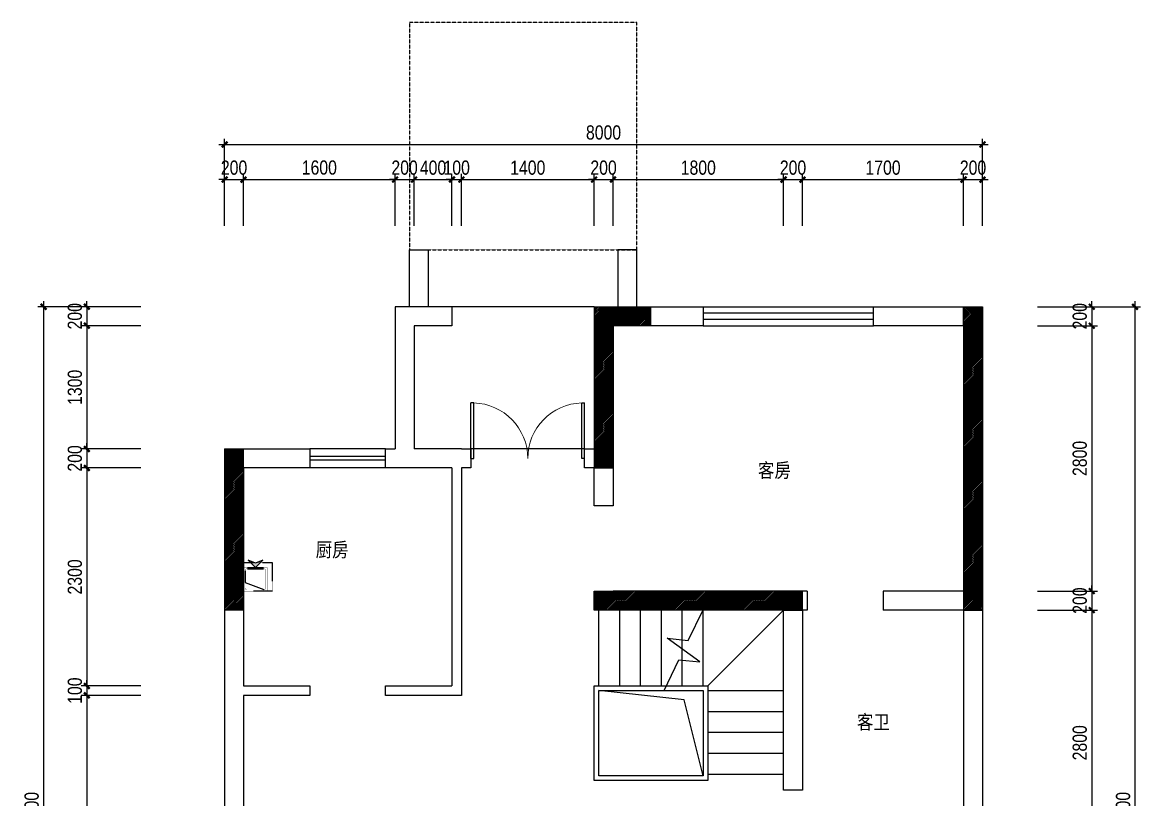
# Model space of a CAD drawing. Extents: x 160245 to 405305, y -111140 to 232735.
# Drawn here: x 249373 to 261177, y 1509 to 9709 of the extents above; entities that cross this region are included whole.
import ezdxf

# ---------------------------------------------------------------- set-up
doc = ezdxf.new("R2010")
doc.units = 0
doc.header["$LTSCALE"] = 10
doc.header["$MEASUREMENT"] = 0
doc.linetypes.add('DASH', pattern=[0.35, 0.25, -0.1])
doc.linetypes.add('HIDDEN', pattern=[0.375, 0.25, -0.125])
doc.layers.get('Defpoints').update_dxf_attribs({"color": 229})
for name, color, linetype in [('Door 门', 107, 'Continuous'), ('P-O wall 原始墙体', 245, 'Continuous'), ('P-O wall 拆除墙体', 245, 'Continuous'), ('P-o 原建筑尺寸', 8, 'Continuous'), ('P-Stair 楼梯（原建筑设备）', 159, 'Continuous'), ('P-Text  平面文字', 9, 'Continuous'), ('P-window 窗', 107, 'Continuous'), ('屋面', 37, 'Continuous')]:
    doc.layers.add(name, color=color, linetype=linetype)
doc.styles.add('PDC DIM', font='PMingLiU-ExtB.ttf', dxfattribs={"width": 0.85})
doc.dimstyles.new('PDC-A2', dxfattribs={"dimscale": 0, "dimtxt": 2.5, "dimasz": 1, "dimexe": 1, "dimexo": 1, "dimgap": 0.7, "dimtad": 1, "dimdec": 0, "dimtxsty": 'PDC DIM', "dimblk": 'ARCHTICK', "dimcen": 1, "dimdle": 1, "dimclrd": 8, "dimclre": 8, "dimclrt": 9, "dimadec": 0, "dimazin": 0, "dimtfac": 1, "dimtdec": 0, "dimtix": 1, "dimtmove": 2, "dimatfit": 3, "dimldrblk": 'PDC A2 T R', "dimfxl": 10, "dimfxlon": 1, "dimarcsym": 0})
pattern_1 = [(45, (40592.418, 0), (-8.8388348, 8.8388348), [])]

# ---------------------------------------------------------------- blocks, each defined once
blk = doc.blocks.new('A$C7BB304D7')
blk.add_hatch(color=256).paths.add_polyline_path([(127, 77), (204, 0), (126, 32), (49, 0)])
at = {"linetype": 'DASH', "ltscale": 0.5}
for p, q in [((2, 330), (2, 30)), ((302, 330), (2, 330)), ((302, 30), (302, 330)), ((2, 30), (302, 30))]:
    blk.add_line(p, q, dxfattribs=at)
for p, q in [((42, 95), (212, 95)), ((42, 80), (212, 80))]:
    blk.add_line(p, q)
at = {"const_width": 3}
blk.add_lwpolyline([(2, 80), (2, 330), (252, 330), (252, 80), (212, 80), (212, 95), (217, 95, 0.414214), (237, 115), (237, 295, 0.414214), (217, 315), (37, 315, 0.414214), (17, 295), (17, 115, 0.414214), (37, 95), (42, 95), (42, 80)], format="xyb", close=True, dxfattribs=at)
blk.add_lwpolyline([(17, 115), (19, 239), (217, 315)])
blk.add_lwpolyline([(204, 3), (126, 34), (49, 3), (127, 80)], close=True)
blk = doc.blocks.new('$DorLib2D$00000002')
for p, q in [((-0.5, 0), (-0.5, 0.4875)), ((-0.475, 0.4875), (-0.5, 0.4875)), ((-0.475, 0), (-0.475, 0.4875)), ((0.475, 0), (0.475, 0.4875)), ((0.475, 0.4875), (0.5, 0.4875)), ((0.5, 0), (0.5, 0.4875)), ((-0.5, 0), (-0.475, 0)), ((0.5, 0), (0.475, 0))]:
    blk.add_line(p, q)
at = {"lineweight": 13}
for centre, start, end in [((-0.4875, 0), 0, 88.53072), ((0.4875, 0), 91.46928, 180)]:
    blk.add_arc(centre, 0.4875, start, end, dxfattribs=at)
blk = doc.blocks.new('$WINLIB2D$00000001')
at = {"color": 0}
for points in [[(-0.5, 0.5), (-0.5, -0.5)], [(-0.5, 0.5), (0.5, 0.5)], [(0.5, -0.5), (0.5, 0.5)], [(0.5, 0.1667), (-0.5, 0.1667)], [(0.5, -0.1667), (-0.5, -0.1667)], [(-0.5, -0.5), (0.5, -0.5)]]:
    blk.add_lwpolyline(points, dxfattribs=at)
blk = doc.blocks.new('_ArchTick')
at = {"color": 0, "linetype": 'ByBlock', "const_width": 0.4}
blk.add_lwpolyline([(-0.5, -0.5), (0.5, 0.5)], dxfattribs=at)
blk = doc.blocks.new('*D1195')
at = {"layer": 'Defpoints', "color": 0, "transparency": 16777216}
for p in [(250685, 6709), (250054, 6509), (250685, 6509)]:
    blk.add_point(p, dxfattribs=at)
at = {"layer": 'P-o 原建筑尺寸', "color": 8, "lineweight": -2, "transparency": 16777216}
for p, q in [((250054, 6709), (250054, 6769)), ((250625, 6709), (249994, 6709)), ((250054, 6709), (250054, 6509)), ((250625, 6509), (249994, 6509)), ((250054, 6509), (250054, 6449))]:
    blk.add_line(p, q, dxfattribs=at)
at = {"layer": 'P-o 原建筑尺寸', "color": 8, "lineweight": -2, "transparency": 16777216, "xscale": 60, "yscale": 60, "zscale": 60}
for p, rotation in [((250054, 6709), 270), ((250054, 6509), 90)]:
    blk.add_blockref('_ArchTick', p, dxfattribs=dict(at, rotation=rotation))
at = {"layer": 'P-o 原建筑尺寸', "color": 9, "transparency": 16777216, "insert": (249928, 6609), "char_height": 150, "attachment_point": 5, "rotation": 90, "style": 'PDC DIM'}
blk.add_mtext('200', dxfattribs=at)
blk = doc.blocks.new('PDC A2 T R')
at = {"color": 0, "linetype": 'ByBlock'}
blk.add_line((0, 0), (-2, 0), dxfattribs=at)
for points in [[(-2.15, 0.89), (-1.49, 1.35), (-0.6, 0), (0, 0)], [(-2.15, -0.89), (-1.49, -1.35), (-0.6, 0), (0, 0)]]:
    blk.add_solid(points, dxfattribs=at)
blk = doc.blocks.new('*D1196')
at = {"layer": 'Defpoints', "color": 0, "transparency": 16777216}
for p in [(250685, 6509), (250054, 5209), (250685, 5209)]:
    blk.add_point(p, dxfattribs=at)
at = {"layer": 'P-o 原建筑尺寸', "color": 8, "lineweight": -2, "transparency": 16777216}
for p, q in [((250625, 6509), (249994, 6509)), ((250054, 6569), (250054, 5149)), ((250625, 5209), (249994, 5209))]:
    blk.add_line(p, q, dxfattribs=at)
at = {"layer": 'P-o 原建筑尺寸', "color": 8, "lineweight": -2, "transparency": 16777216, "xscale": 60, "yscale": 60, "zscale": 60}
for p, rotation in [((250054, 6509), 90), ((250054, 5209), 270)]:
    blk.add_blockref('_ArchTick', p, dxfattribs=dict(at, rotation=rotation))
at = {"layer": 'P-o 原建筑尺寸', "color": 9, "transparency": 16777216, "insert": (249928, 5859), "char_height": 150, "attachment_point": 5, "rotation": 90, "style": 'PDC DIM'}
blk.add_mtext('1300', dxfattribs=at)
blk = doc.blocks.new('*D1197')
at = {"layer": 'Defpoints', "color": 0, "transparency": 16777216}
for p in [(250685, 5009), (250054, 2709), (250685, 2709)]:
    blk.add_point(p, dxfattribs=at)
at = {"layer": 'P-o 原建筑尺寸', "color": 8, "lineweight": -2, "transparency": 16777216}
for p, q in [((250625, 5009), (249994, 5009)), ((250054, 5069), (250054, 2649)), ((250625, 2709), (249994, 2709))]:
    blk.add_line(p, q, dxfattribs=at)
at = {"layer": 'P-o 原建筑尺寸', "color": 8, "lineweight": -2, "transparency": 16777216, "xscale": 60, "yscale": 60, "zscale": 60}
for p, rotation in [((250054, 5009), 90), ((250054, 2709), 270)]:
    blk.add_blockref('_ArchTick', p, dxfattribs=dict(at, rotation=rotation))
at = {"layer": 'P-o 原建筑尺寸', "color": 9, "transparency": 16777216, "insert": (249928, 3859), "char_height": 150, "attachment_point": 5, "rotation": 90, "style": 'PDC DIM'}
blk.add_mtext('2300', dxfattribs=at)
blk = doc.blocks.new('*D1198')
at = {"layer": 'Defpoints', "color": 0, "transparency": 16777216}
for p in [(250054, 2609), (250685, 2709), (250685, 2609)]:
    blk.add_point(p, dxfattribs=at)
at = {"layer": 'P-o 原建筑尺寸', "color": 8, "lineweight": -2, "transparency": 16777216}
for p, q in [((250054, 2709), (250054, 2769)), ((250625, 2709), (249994, 2709)), ((250625, 2609), (249994, 2609)), ((250054, 2709), (250054, 2609)), ((250054, 2609), (250054, 2549))]:
    blk.add_line(p, q, dxfattribs=at)
at = {"layer": 'P-o 原建筑尺寸', "color": 8, "lineweight": -2, "transparency": 16777216, "xscale": 60, "yscale": 60, "zscale": 60}
for p, rotation in [((250054, 2709), 270), ((250054, 2609), 90)]:
    blk.add_blockref('_ArchTick', p, dxfattribs=dict(at, rotation=rotation))
at = {"layer": 'P-o 原建筑尺寸', "color": 9, "transparency": 16777216, "insert": (249928, 2659), "char_height": 150, "attachment_point": 5, "rotation": 90, "style": 'PDC DIM'}
blk.add_mtext('100', dxfattribs=at)
blk = doc.blocks.new('*D1199')
at = {"layer": 'Defpoints', "color": 0, "transparency": 16777216}
for p in [(250685, 2609), (250054, -491), (250685, -491)]:
    blk.add_point(p, dxfattribs=at)
at = {"layer": 'P-o 原建筑尺寸', "color": 8, "lineweight": -2, "transparency": 16777216}
for p, q in [((250625, 2609), (249994, 2609)), ((250054, 2669), (250054, -551)), ((250625, -491), (249994, -491))]:
    blk.add_line(p, q, dxfattribs=at)
at = {"layer": 'P-o 原建筑尺寸', "color": 8, "lineweight": -2, "transparency": 16777216, "xscale": 60, "yscale": 60, "zscale": 60}
for p, rotation in [((250054, 2609), 90), ((250054, -491), 270)]:
    blk.add_blockref('_ArchTick', p, dxfattribs=dict(at, rotation=rotation))
at = {"layer": 'P-o 原建筑尺寸', "color": 9, "transparency": 16777216, "insert": (249928, 1059), "char_height": 150, "attachment_point": 5, "rotation": 90, "style": 'PDC DIM'}
blk.add_mtext('3100', dxfattribs=at)
blk = doc.blocks.new('*D1204')
at = {"layer": 'Defpoints', "color": 0, "transparency": 16777216}
for p in [(250685, 6709), (249597, -3991), (250685, -3991)]:
    blk.add_point(p, dxfattribs=at)
at = {"layer": 'P-o 原建筑尺寸', "color": 8, "lineweight": -2, "transparency": 16777216}
for p, q in [((249597, 6769), (249597, -4051)), ((250197, 6709), (249537, 6709)), ((250197, -3991), (249537, -3991))]:
    blk.add_line(p, q, dxfattribs=at)
at = {"layer": 'P-o 原建筑尺寸', "color": 8, "lineweight": -2, "transparency": 16777216, "xscale": 60, "yscale": 60, "zscale": 60}
for p, rotation in [((249597, 6709), 90), ((249597, -3991), 270)]:
    blk.add_blockref('_ArchTick', p, dxfattribs=dict(at, rotation=rotation))
at = {"layer": 'P-o 原建筑尺寸', "color": 9, "transparency": 16777216, "insert": (249472, 1359), "char_height": 150, "attachment_point": 5, "rotation": 90, "style": 'PDC DIM'}
blk.add_mtext('10700', dxfattribs=at)
blk = doc.blocks.new('*D1205')
at = {"layer": 'Defpoints', "color": 0, "transparency": 16777216}
for p in [(260030, 6709), (260030, 6509), (260661, 6509)]:
    blk.add_point(p, dxfattribs=at)
at = {"layer": 'P-o 原建筑尺寸', "color": 8, "lineweight": -2, "transparency": 16777216}
for p, q in [((260661, 6709), (260661, 6769)), ((260090, 6709), (260721, 6709)), ((260661, 6709), (260661, 6509)), ((260090, 6509), (260721, 6509)), ((260661, 6509), (260661, 6449))]:
    blk.add_line(p, q, dxfattribs=at)
at = {"layer": 'P-o 原建筑尺寸', "color": 8, "lineweight": -2, "transparency": 16777216, "xscale": 60, "yscale": 60, "zscale": 60}
for p, rotation in [((260661, 6709), 270), ((260661, 6509), 90)]:
    blk.add_blockref('_ArchTick', p, dxfattribs=dict(at, rotation=rotation))
at = {"layer": 'P-o 原建筑尺寸', "color": 9, "transparency": 16777216, "insert": (260535, 6609), "char_height": 150, "attachment_point": 5, "rotation": 90, "style": 'PDC DIM'}
blk.add_mtext('200', dxfattribs=at)
blk = doc.blocks.new('*D1206')
at = {"layer": 'Defpoints', "color": 0, "transparency": 16777216}
for p in [(260030, 6509), (260030, 3709), (260661, 3709)]:
    blk.add_point(p, dxfattribs=at)
at = {"layer": 'P-o 原建筑尺寸', "color": 8, "lineweight": -2, "transparency": 16777216}
for p, q in [((260090, 6509), (260721, 6509)), ((260661, 6569), (260661, 3649)), ((260090, 3709), (260721, 3709))]:
    blk.add_line(p, q, dxfattribs=at)
at = {"layer": 'P-o 原建筑尺寸', "color": 8, "lineweight": -2, "transparency": 16777216, "xscale": 60, "yscale": 60, "zscale": 60}
for p, rotation in [((260661, 6509), 90), ((260661, 3709), 270)]:
    blk.add_blockref('_ArchTick', p, dxfattribs=dict(at, rotation=rotation))
at = {"layer": 'P-o 原建筑尺寸', "color": 9, "transparency": 16777216, "insert": (260535, 5109), "char_height": 150, "attachment_point": 5, "rotation": 90, "style": 'PDC DIM'}
blk.add_mtext('2800', dxfattribs=at)
blk = doc.blocks.new('*D1207')
at = {"layer": 'Defpoints', "color": 0, "transparency": 16777216}
for p in [(260030, 3709), (260030, 3509), (260661, 3509)]:
    blk.add_point(p, dxfattribs=at)
at = {"layer": 'P-o 原建筑尺寸', "color": 8, "lineweight": -2, "transparency": 16777216}
for p, q in [((260090, 3709), (260721, 3709)), ((260661, 3709), (260661, 3769)), ((260661, 3709), (260661, 3509)), ((260090, 3509), (260721, 3509)), ((260661, 3509), (260661, 3449))]:
    blk.add_line(p, q, dxfattribs=at)
at = {"layer": 'P-o 原建筑尺寸', "color": 8, "lineweight": -2, "transparency": 16777216, "xscale": 60, "yscale": 60, "zscale": 60}
for p, rotation in [((260661, 3709), 270), ((260661, 3509), 90)]:
    blk.add_blockref('_ArchTick', p, dxfattribs=dict(at, rotation=rotation))
at = {"layer": 'P-o 原建筑尺寸', "color": 9, "transparency": 16777216, "insert": (260535, 3609), "char_height": 150, "attachment_point": 5, "rotation": 90, "style": 'PDC DIM'}
blk.add_mtext('200', dxfattribs=at)
blk = doc.blocks.new('*D1208')
at = {"layer": 'Defpoints', "color": 0, "transparency": 16777216}
for p in [(260030, 3509), (260030, 709), (260661, 709)]:
    blk.add_point(p, dxfattribs=at)
at = {"layer": 'P-o 原建筑尺寸', "color": 8, "lineweight": -2, "transparency": 16777216}
for p, q in [((260661, 3569), (260661, 649)), ((260090, 3509), (260721, 3509)), ((260090, 709), (260721, 709))]:
    blk.add_line(p, q, dxfattribs=at)
at = {"layer": 'P-o 原建筑尺寸', "color": 8, "lineweight": -2, "transparency": 16777216, "xscale": 60, "yscale": 60, "zscale": 60}
for p, rotation in [((260661, 3509), 90), ((260661, 709), 270)]:
    blk.add_blockref('_ArchTick', p, dxfattribs=dict(at, rotation=rotation))
at = {"layer": 'P-o 原建筑尺寸', "color": 9, "transparency": 16777216, "insert": (260535, 2109), "char_height": 150, "attachment_point": 5, "rotation": 90, "style": 'PDC DIM'}
blk.add_mtext('2800', dxfattribs=at)
blk = doc.blocks.new('*D1214')
at = {"layer": 'Defpoints', "color": 0, "transparency": 16777216}
for p in [(260030, 6709), (260030, -3991), (261117, -3991)]:
    blk.add_point(p, dxfattribs=at)
at = {"layer": 'P-o 原建筑尺寸', "color": 8, "lineweight": -2, "transparency": 16777216}
for p, q in [((261117, 6769), (261117, -4051)), ((260517, 6709), (261177, 6709)), ((260517, -3991), (261177, -3991))]:
    blk.add_line(p, q, dxfattribs=at)
at = {"layer": 'P-o 原建筑尺寸', "color": 8, "lineweight": -2, "transparency": 16777216, "xscale": 60, "yscale": 60, "zscale": 60}
for p, rotation in [((261117, 6709), 90), ((261117, -3991), 270)]:
    blk.add_blockref('_ArchTick', p, dxfattribs=dict(at, rotation=rotation))
at = {"layer": 'P-o 原建筑尺寸', "color": 9, "transparency": 16777216, "insert": (260992, 1359), "char_height": 150, "attachment_point": 5, "rotation": 90, "style": 'PDC DIM'}
blk.add_mtext('10700', dxfattribs=at)
blk = doc.blocks.new('*D1215')
at = {"layer": 'Defpoints', "color": 0, "transparency": 16777216}
for p in [(251708, 8051), (251508, 7503), (251708, 7503)]:
    blk.add_point(p, dxfattribs=at)
at = {"layer": 'P-O wall 拆除墙体', "color": 8, "lineweight": -2, "transparency": 16777216}
for p, q in [((251508, 8051), (251448, 8051)), ((251508, 7563), (251508, 8111)), ((251508, 8051), (251708, 8051)), ((251708, 7563), (251708, 8111)), ((251708, 8051), (251768, 8051))]:
    blk.add_line(p, q, dxfattribs=at)
at = {"layer": 'P-O wall 拆除墙体', "color": 8, "lineweight": -2, "transparency": 16777216, "xscale": 60.00000000000001, "yscale": 60.00000000000001, "zscale": 60.00000000000001}
blk.add_blockref('_ArchTick', (251508, 8051), dxfattribs=at)
at = {"layer": 'P-O wall 拆除墙体', "color": 8, "lineweight": -2, "transparency": 16777216, "xscale": 60.00000000000001, "yscale": 60.00000000000001, "zscale": 60.00000000000001, "rotation": 180}
blk.add_blockref('_ArchTick', (251708, 8051), dxfattribs=at)
at = {"layer": 'P-O wall 拆除墙体', "color": 9, "transparency": 16777216, "insert": (251608, 8176), "char_height": 150, "attachment_point": 5, "style": 'PDC DIM'}
blk.add_mtext('200', dxfattribs=at)
blk = doc.blocks.new('*D1216')
at = {"layer": 'Defpoints', "color": 0, "transparency": 16777216}
for p in [(253308, 8051), (251708, 7503), (253308, 7503)]:
    blk.add_point(p, dxfattribs=at)
at = {"layer": 'P-O wall 拆除墙体', "color": 8, "lineweight": -2, "transparency": 16777216}
for p, q in [((251648, 8051), (253368, 8051)), ((251708, 7563), (251708, 8111)), ((253308, 7563), (253308, 8111))]:
    blk.add_line(p, q, dxfattribs=at)
at = {"layer": 'P-O wall 拆除墙体', "color": 8, "lineweight": -2, "transparency": 16777216, "xscale": 60.00000000000001, "yscale": 60.00000000000001, "zscale": 60.00000000000001, "rotation": 180}
blk.add_blockref('_ArchTick', (251708, 8051), dxfattribs=at)
at = {"layer": 'P-O wall 拆除墙体', "color": 8, "lineweight": -2, "transparency": 16777216, "xscale": 60.00000000000001, "yscale": 60.00000000000001, "zscale": 60.00000000000001}
blk.add_blockref('_ArchTick', (253308, 8051), dxfattribs=at)
at = {"layer": 'P-O wall 拆除墙体', "color": 9, "transparency": 16777216, "insert": (252508, 8177), "char_height": 150, "attachment_point": 5, "style": 'PDC DIM'}
blk.add_mtext('1600', dxfattribs=at)
blk = doc.blocks.new('*D1217')
at = {"layer": 'Defpoints', "color": 0, "transparency": 16777216}
for p in [(255408, 8051), (254008, 7503), (255408, 7503)]:
    blk.add_point(p, dxfattribs=at)
at = {"layer": 'P-o 原建筑尺寸', "color": 8, "lineweight": -2, "transparency": 16777216}
for p, q in [((253948, 8051), (255468, 8051)), ((254008, 7563), (254008, 8111)), ((255408, 7563), (255408, 8111))]:
    blk.add_line(p, q, dxfattribs=at)
at = {"layer": 'P-o 原建筑尺寸', "color": 8, "lineweight": -2, "transparency": 16777216, "xscale": 60, "yscale": 60, "zscale": 60, "rotation": 180}
blk.add_blockref('_ArchTick', (254008, 8051), dxfattribs=at)
at = {"layer": 'P-o 原建筑尺寸', "color": 8, "lineweight": -2, "transparency": 16777216, "xscale": 60, "yscale": 60, "zscale": 60}
blk.add_blockref('_ArchTick', (255408, 8051), dxfattribs=at)
at = {"layer": 'P-o 原建筑尺寸', "color": 9, "transparency": 16777216, "insert": (254708, 8176), "char_height": 150, "attachment_point": 5, "style": 'PDC DIM'}
blk.add_mtext('1400', dxfattribs=at)
blk = doc.blocks.new('*D1218')
at = {"layer": 'Defpoints', "color": 0, "transparency": 16777216}
for p in [(257408, 8051), (255608, 7503), (257408, 7503)]:
    blk.add_point(p, dxfattribs=at)
at = {"layer": 'P-o 原建筑尺寸', "color": 8, "lineweight": -2, "transparency": 16777216}
for p, q in [((255548, 8051), (257468, 8051)), ((255608, 7563), (255608, 8111)), ((257408, 7563), (257408, 8111))]:
    blk.add_line(p, q, dxfattribs=at)
at = {"layer": 'P-o 原建筑尺寸', "color": 8, "lineweight": -2, "transparency": 16777216, "xscale": 60, "yscale": 60, "zscale": 60, "rotation": 180}
blk.add_blockref('_ArchTick', (255608, 8051), dxfattribs=at)
at = {"layer": 'P-o 原建筑尺寸', "color": 8, "lineweight": -2, "transparency": 16777216, "xscale": 60, "yscale": 60, "zscale": 60}
blk.add_blockref('_ArchTick', (257408, 8051), dxfattribs=at)
at = {"layer": 'P-o 原建筑尺寸', "color": 9, "transparency": 16777216, "insert": (256508, 8176), "char_height": 150, "attachment_point": 5, "style": 'PDC DIM'}
blk.add_mtext('1800', dxfattribs=at)
blk = doc.blocks.new('*D1219')
at = {"layer": 'Defpoints', "color": 0, "transparency": 16777216}
for p in [(257608, 8051), (257408, 7503), (257608, 7503)]:
    blk.add_point(p, dxfattribs=at)
at = {"layer": 'P-o 原建筑尺寸', "color": 8, "lineweight": -2, "transparency": 16777216}
for p, q in [((257408, 8051), (257348, 8051)), ((257408, 7563), (257408, 8111)), ((257408, 8051), (257608, 8051)), ((257608, 7563), (257608, 8111)), ((257608, 8051), (257668, 8051))]:
    blk.add_line(p, q, dxfattribs=at)
at = {"layer": 'P-o 原建筑尺寸', "color": 8, "lineweight": -2, "transparency": 16777216, "xscale": 60, "yscale": 60, "zscale": 60}
blk.add_blockref('_ArchTick', (257408, 8051), dxfattribs=at)
at = {"layer": 'P-o 原建筑尺寸', "color": 8, "lineweight": -2, "transparency": 16777216, "xscale": 60, "yscale": 60, "zscale": 60, "rotation": 180}
blk.add_blockref('_ArchTick', (257608, 8051), dxfattribs=at)
at = {"layer": 'P-o 原建筑尺寸', "color": 9, "transparency": 16777216, "insert": (257508, 8176), "char_height": 150, "attachment_point": 5, "style": 'PDC DIM'}
blk.add_mtext('200', dxfattribs=at)
blk = doc.blocks.new('*D1220')
at = {"layer": 'Defpoints', "color": 0, "transparency": 16777216}
for p in [(259308, 8051), (257608, 7503), (259308, 7503)]:
    blk.add_point(p, dxfattribs=at)
at = {"layer": 'P-o 原建筑尺寸', "color": 8, "lineweight": -2, "transparency": 16777216}
for p, q in [((257548, 8051), (259368, 8051)), ((257608, 7563), (257608, 8111)), ((259308, 7563), (259308, 8111))]:
    blk.add_line(p, q, dxfattribs=at)
at = {"layer": 'P-o 原建筑尺寸', "color": 8, "lineweight": -2, "transparency": 16777216, "xscale": 60, "yscale": 60, "zscale": 60, "rotation": 180}
blk.add_blockref('_ArchTick', (257608, 8051), dxfattribs=at)
at = {"layer": 'P-o 原建筑尺寸', "color": 8, "lineweight": -2, "transparency": 16777216, "xscale": 60, "yscale": 60, "zscale": 60}
blk.add_blockref('_ArchTick', (259308, 8051), dxfattribs=at)
at = {"layer": 'P-o 原建筑尺寸', "color": 9, "transparency": 16777216, "insert": (258458, 8176), "char_height": 150, "attachment_point": 5, "style": 'PDC DIM'}
blk.add_mtext('1700', dxfattribs=at)
blk = doc.blocks.new('*D1221')
at = {"layer": 'Defpoints', "color": 0, "transparency": 16777216}
for p in [(259508, 8051), (259308, 7503), (259508, 7503)]:
    blk.add_point(p, dxfattribs=at)
at = {"layer": 'P-o 原建筑尺寸', "color": 8, "lineweight": -2, "transparency": 16777216}
for p, q in [((259308, 8051), (259248, 8051)), ((259308, 7563), (259308, 8111)), ((259308, 8051), (259508, 8051)), ((259508, 7563), (259508, 8111)), ((259508, 8051), (259568, 8051))]:
    blk.add_line(p, q, dxfattribs=at)
at = {"layer": 'P-o 原建筑尺寸', "color": 8, "lineweight": -2, "transparency": 16777216, "xscale": 60, "yscale": 60, "zscale": 60}
blk.add_blockref('_ArchTick', (259308, 8051), dxfattribs=at)
at = {"layer": 'P-o 原建筑尺寸', "color": 8, "lineweight": -2, "transparency": 16777216, "xscale": 60, "yscale": 60, "zscale": 60, "rotation": 180}
blk.add_blockref('_ArchTick', (259508, 8051), dxfattribs=at)
at = {"layer": 'P-o 原建筑尺寸', "color": 9, "transparency": 16777216, "insert": (259408, 8176), "char_height": 150, "attachment_point": 5, "style": 'PDC DIM'}
blk.add_mtext('200', dxfattribs=at)
blk = doc.blocks.new('*D1222')
at = {"layer": 'Defpoints', "color": 0, "transparency": 16777216}
for p in [(259508, 8421), (251508, 7503), (259508, 7503)]:
    blk.add_point(p, dxfattribs=at)
at = {"layer": 'P-O wall 拆除墙体', "color": 8, "lineweight": -2, "transparency": 16777216}
for p, q in [((251448, 8421), (259568, 8421)), ((251508, 7821), (251508, 8481)), ((259508, 7821), (259508, 8481))]:
    blk.add_line(p, q, dxfattribs=at)
at = {"layer": 'P-O wall 拆除墙体', "color": 8, "lineweight": -2, "transparency": 16777216, "xscale": 60.00000000000001, "yscale": 60.00000000000001, "zscale": 60.00000000000001, "rotation": 180}
blk.add_blockref('_ArchTick', (251508, 8421), dxfattribs=at)
at = {"layer": 'P-O wall 拆除墙体', "color": 8, "lineweight": -2, "transparency": 16777216, "xscale": 60.00000000000001, "yscale": 60.00000000000001, "zscale": 60.00000000000001}
blk.add_blockref('_ArchTick', (259508, 8421), dxfattribs=at)
at = {"layer": 'P-O wall 拆除墙体', "color": 9, "transparency": 16777216, "insert": (255508, 8547), "char_height": 150, "attachment_point": 5, "style": 'PDC DIM'}
blk.add_mtext('8000', dxfattribs=at)
blk = doc.blocks.new('*D1257')
at = {"layer": 'Defpoints', "color": 0, "transparency": 16777216}
for p in [(250685, 5209), (250054, 5009), (250685, 5009)]:
    blk.add_point(p, dxfattribs=at)
at = {"layer": 'P-o 原建筑尺寸', "color": 8, "lineweight": -2, "transparency": 16777216}
for p, q in [((250625, 5209), (249994, 5209)), ((250054, 5209), (250054, 5269)), ((250054, 5209), (250054, 5009)), ((250625, 5009), (249994, 5009)), ((250054, 5009), (250054, 4949))]:
    blk.add_line(p, q, dxfattribs=at)
at = {"layer": 'P-o 原建筑尺寸', "color": 8, "lineweight": -2, "transparency": 16777216, "xscale": 60, "yscale": 60, "zscale": 60}
for p, rotation in [((250054, 5209), 270), ((250054, 5009), 90)]:
    blk.add_blockref('_ArchTick', p, dxfattribs=dict(at, rotation=rotation))
at = {"layer": 'P-o 原建筑尺寸', "color": 9, "transparency": 16777216, "insert": (249928, 5109), "char_height": 150, "attachment_point": 5, "rotation": 90, "style": 'PDC DIM'}
blk.add_mtext('200', dxfattribs=at)
blk = doc.blocks.new('*D1231')
at = {"layer": 'Defpoints', "color": 0, "transparency": 16777216}
for p in [(255608, 8051), (255408, 7503), (255608, 7503)]:
    blk.add_point(p, dxfattribs=at)
at = {"layer": 'P-o 原建筑尺寸', "color": 8, "lineweight": -2, "transparency": 16777216}
for p, q in [((255408, 8051), (255348, 8051)), ((255408, 7563), (255408, 8111)), ((255408, 8051), (255608, 8051)), ((255608, 7563), (255608, 8111)), ((255608, 8051), (255668, 8051))]:
    blk.add_line(p, q, dxfattribs=at)
at = {"layer": 'P-o 原建筑尺寸', "color": 8, "lineweight": -2, "transparency": 16777216, "xscale": 60, "yscale": 60, "zscale": 60}
blk.add_blockref('_ArchTick', (255408, 8051), dxfattribs=at)
at = {"layer": 'P-o 原建筑尺寸', "color": 8, "lineweight": -2, "transparency": 16777216, "xscale": 60, "yscale": 60, "zscale": 60, "rotation": 180}
blk.add_blockref('_ArchTick', (255608, 8051), dxfattribs=at)
at = {"layer": 'P-o 原建筑尺寸', "color": 9, "transparency": 16777216, "insert": (255508, 8176), "char_height": 150, "attachment_point": 5, "style": 'PDC DIM'}
blk.add_mtext('200', dxfattribs=at)
blk = doc.blocks.new('*D1232')
at = {"layer": 'Defpoints', "color": 0, "transparency": 16777216}
for p in [(253508, 8051), (253308, 7503), (253508, 7503)]:
    blk.add_point(p, dxfattribs=at)
at = {"layer": 'P-o 原建筑尺寸', "color": 8, "lineweight": -2, "transparency": 16777216}
for p, q in [((253308, 8051), (253248, 8051)), ((253308, 7563), (253308, 8111)), ((253308, 8051), (253508, 8051)), ((253508, 7563), (253508, 8111)), ((253508, 8051), (253568, 8051))]:
    blk.add_line(p, q, dxfattribs=at)
at = {"layer": 'P-o 原建筑尺寸', "color": 8, "lineweight": -2, "transparency": 16777216, "xscale": 60, "yscale": 60, "zscale": 60}
blk.add_blockref('_ArchTick', (253308, 8051), dxfattribs=at)
at = {"layer": 'P-o 原建筑尺寸', "color": 8, "lineweight": -2, "transparency": 16777216, "xscale": 60, "yscale": 60, "zscale": 60, "rotation": 180}
blk.add_blockref('_ArchTick', (253508, 8051), dxfattribs=at)
at = {"layer": 'P-o 原建筑尺寸', "color": 9, "transparency": 16777216, "insert": (253408, 8176), "char_height": 150, "attachment_point": 5, "style": 'PDC DIM'}
blk.add_mtext('200', dxfattribs=at)
blk = doc.blocks.new('*D1233')
at = {"layer": 'Defpoints', "color": 0, "transparency": 16777216}
for p in [(253908, 8051), (253508, 7503), (253908, 7503)]:
    blk.add_point(p, dxfattribs=at)
at = {"layer": 'P-o 原建筑尺寸', "color": 8, "lineweight": -2, "transparency": 16777216}
for p, q in [((253448, 8051), (253968, 8051)), ((253508, 7563), (253508, 8111)), ((253908, 7563), (253908, 8111))]:
    blk.add_line(p, q, dxfattribs=at)
at = {"layer": 'P-o 原建筑尺寸', "color": 8, "lineweight": -2, "transparency": 16777216, "xscale": 60, "yscale": 60, "zscale": 60, "rotation": 180}
blk.add_blockref('_ArchTick', (253508, 8051), dxfattribs=at)
at = {"layer": 'P-o 原建筑尺寸', "color": 8, "lineweight": -2, "transparency": 16777216, "xscale": 60, "yscale": 60, "zscale": 60}
blk.add_blockref('_ArchTick', (253908, 8051), dxfattribs=at)
at = {"layer": 'P-o 原建筑尺寸', "color": 9, "transparency": 16777216, "insert": (253708, 8176), "char_height": 150, "attachment_point": 5, "style": 'PDC DIM'}
blk.add_mtext('400', dxfattribs=at)
blk = doc.blocks.new('*D1234')
at = {"layer": 'Defpoints', "color": 0, "transparency": 16777216}
for p in [(254008, 8051), (253908, 7503), (254008, 7503)]:
    blk.add_point(p, dxfattribs=at)
at = {"layer": 'P-o 原建筑尺寸', "color": 8, "lineweight": -2, "transparency": 16777216}
for p, q in [((253908, 8051), (253848, 8051)), ((253908, 7563), (253908, 8111)), ((253908, 8051), (254008, 8051)), ((254008, 7563), (254008, 8111)), ((254008, 8051), (254068, 8051))]:
    blk.add_line(p, q, dxfattribs=at)
at = {"layer": 'P-o 原建筑尺寸', "color": 8, "lineweight": -2, "transparency": 16777216, "xscale": 60, "yscale": 60, "zscale": 60}
blk.add_blockref('_ArchTick', (253908, 8051), dxfattribs=at)
at = {"layer": 'P-o 原建筑尺寸', "color": 8, "lineweight": -2, "transparency": 16777216, "xscale": 60, "yscale": 60, "zscale": 60, "rotation": 180}
blk.add_blockref('_ArchTick', (254008, 8051), dxfattribs=at)
at = {"layer": 'P-o 原建筑尺寸', "color": 9, "transparency": 16777216, "insert": (253958, 8176), "char_height": 150, "attachment_point": 5, "style": 'PDC DIM'}
blk.add_mtext('100', dxfattribs=at)

msp = doc.modelspace()

# ---------------------------------------------------------------- hatches: boundary and pattern name
at = {"layer": 'P-O wall 原始墙体'}
h = msp.add_hatch(dxfattribs=at)
h.set_pattern_fill('ANSI31', color=256, scale=100, style=0)
h.set_pattern_definition(pattern_1)
h.paths.add_polyline_path([(255608.1, 6379.6), (255608.1, 6509.4), (256008.1, 6509.4), (256008.1, 6709.4), (255408.1, 6709.4), (255408.1, 5209.4), (255408.1, 5009.4), (255608.1, 5009.4)])
h = msp.add_hatch(dxfattribs=at)
h.set_pattern_fill('ANSI31', color=256, scale=100, style=0)
h.set_pattern_definition(pattern_1)
h.paths.add_polyline_path([(259508.1, 6709.4), (259308.1, 6709.4), (259308.1, 6509.4), (259308.1, 3709.4), (259308.1, 3509.4), (259508.1, 3509.4)])
h = msp.add_hatch(dxfattribs=at)
h.set_pattern_fill('ANSI31', color=256, scale=100, style=0)
h.set_pattern_definition(pattern_1)
h.paths.add_polyline_path([(251708.1, 5009.4), (251708.1, 5209.4), (251508.1, 5209.4), (251508.1, 3509.4), (251708.1, 3509.4)])
h = msp.add_hatch(dxfattribs=at)
h.set_pattern_fill('ANSI31', color=256, scale=100, style=0)
h.set_pattern_definition(pattern_1)
h.paths.add_polyline_path([(257608.1, 3709.4), (257508.1, 3709.4), (255608.1, 3709.4), (255508.1, 3709.4), (255408.1, 3709.4), (255408.1, 3509.4), (257408.1, 3509.4), (257608.1, 3509.4)])

# ---------------------------------------------------------------- linework, layer by layer
at = {"layer": 'Door 门'}
for p, q in [((253208.1, 5209.4), (252408.1, 5209.4)), ((255308.1, 5209.4), (254108.1, 5209.4)), ((253208.1, 5129.4), (252408.1, 5129.4)), ((253208.1, 5089.4), (252408.1, 5089.4)), ((253208.1, 5009.4), (252408.1, 5009.4))]:
    msp.add_line(p, q, dxfattribs=at)
at = {"layer": 'P-O wall 原始墙体'}
for p, q in [((253308.1, 6709.4), (253308.1, 5209.4)), ((253908.1, 6709.4), (253308.1, 6709.4)), ((253908.1, 6709.4), (253908.1, 6509.4)), ((255408.1, 6709.4), (255408.1, 5209.4)), ((255408.1, 6709.4), (256558.1, 6709.4)), ((256008.1, 6509.4), (256008.1, 6709.4)), ((256558.1, 6709.4), (256558.1, 6509.4)), ((258358.1, 6509.4), (258358.1, 6709.4)), ((258358.1, 6709.4), (259508.1, 6709.4)), ((259308.1, 6509.4), (259308.1, 6709.4)), ((259508.1, 6709.4), (259508.1, 3509.4)), ((253508.1, 6509.4), (253508.1, 5209.4)), ((253908.1, 6509.4), (253508.1, 6509.4)), ((255608.1, 6509.4), (255608.1, 5009.4)), ((256558.1, 6509.4), (255608.1, 6509.4)), ((259308.1, 6509.4), (258358.1, 6509.4)), ((259308.1, 6509.4), (259308.1, 3709.4)), ((251508.1, 5209.4), (251508.1, 2709.4)), ((251508.1, 5209.4), (252408.1, 5209.4)), ((251708.1, 5009.4), (251708.1, 5209.4)), ((252408.1, 5209.4), (252408.1, 5009.4)), ((253208.1, 5009.4), (253208.1, 5209.4)), ((253208.1, 5209.4), (253308.1, 5209.4)), ((254008.1, 5209.4), (253508.1, 5209.4)), ((254008.1, 5209.4), (254108.1, 5209.4)), ((254108.1, 5209.4), (254108.1, 5009.4)), ((255308.1, 5009.4), (255308.1, 5209.4)), ((255308.1, 5209.4), (255408.1, 5209.4)), ((255408.1, 5209.4), (255408.1, 5009.4)), ((251708.1, 5009.4), (251708.1, 2709.4)), ((252408.1, 5009.4), (251708.1, 5009.4)), ((253408.1, 5009.4), (253208.1, 5009.4)), ((253908.1, 5009.4), (253408.1, 5009.4)), ((253908.1, 5009.4), (253908.1, 2709.4)), ((254008.1, 5009.4), (254008.1, 2609.4)), ((254108.1, 5009.4), (254008.1, 5009.4)), ((255608.1, 5009.4), (255308.1, 5009.4)), ((255408.1, 4609.4), (255408.1, 5009.4)), ((255408.1, 5009.4), (255608.1, 5009.4)), ((255608.1, 5009.4), (255608.1, 4609.4)), ((255608.1, 4609.4), (255408.1, 4609.4)), ((255408.1, 3509.4), (255408.1, 3709.4)), ((255408.1, 3709.4), (255608.1, 3709.4)), ((257508.1, 3709.4), (255608.1, 3709.4)), ((257658.1, 3709.4), (257508.1, 3709.4)), ((257608.1, 3509.4), (257608.1, 3709.4)), ((257658.1, 3709.4), (257658.1, 3509.4)), ((258458.1, 3709.4), (258458.1, 3509.4)), ((259308.1, 3709.4), (258458.1, 3709.4)), ((259308.1, 3709.4), (259308.1, 3509.4)), ((251708.1, 3509.4), (251508.1, 3509.4)), ((257408.1, 3509.4), (255408.1, 3509.4)), ((257408.1, 1609.4), (257408.1, 3509.4)), ((257408.1, 3509.4), (257608.1, 3509.4)), ((257608.1, 3509.4), (257608.1, 1609.4)), ((257658.1, 3509.4), (257608.1, 3509.4)), ((259508.1, 3509.4), (258458.1, 3509.4)), ((259308.1, 3509.4), (259308.1, 1109.4)), ((259308.1, 3509.4), (259508.1, 3509.4)), ((259508.1, 3509.4), (259508.1, 1009.4)), ((251508.1, 2709.4), (251508.1, -2290.6)), ((251708.1, 2709.4), (252408.1, 2709.4)), ((252408.1, 2609.4), (251708.1, 2609.4)), ((251708.1, 2609.4), (251708.1, -2290.6)), ((252408.1, 2709.4), (252408.1, 2609.4)), ((253208.1, 2609.4), (253208.1, 2709.4)), ((253208.1, 2709.4), (253908.1, 2709.4)), ((254008.1, 2609.4), (253208.1, 2609.4)), ((257608.1, 1609.4), (257408.1, 1609.4))]:
    msp.add_line(p, q, dxfattribs=at)
for points in [[(253458.1, 7309.4), (253658.1, 7309.4), (253658.1, 6709.4), (253458.1, 6709.4)], [(255858.1, 7309.4), (255658.1, 7309.4), (255658.1, 6709.4), (255858.1, 6709.4)]]:
    msp.add_lwpolyline(points, close=True, dxfattribs=at)
at = {"layer": 'P-Stair 楼梯（原建筑设备）'}
for p, q in [((255408.1, 6709.4), (253908.1, 6709.4)), ((255458.1, 2709.4), (255458.1, 3509.4)), ((255678.1, 2709.4), (255678.1, 3509.4)), ((255898.1, 2709.4), (255898.1, 3509.4)), ((256118.1, 2709.4), (256118.1, 3509.4)), ((256338.1, 2709.4), (256338.1, 3509.4)), ((256558.1, 2709.4), (256558.1, 3509.4)), ((256608.1, 2709.4), (257408.1, 3509.4)), ((256608.1, 2659.4), (257408.1, 2659.4)), ((256608.1, 2439.4), (257408.1, 2439.4)), ((256608.1, 2219.4), (257408.1, 2219.4)), ((256608.1, 1999.4), (257408.1, 1999.4)), ((256608.1, 1779.4), (257408.1, 1779.4))]:
    msp.add_line(p, q, dxfattribs=at)
at = {"layer": 'P-Stair 楼梯（原建筑设备）', "linetype": 'HIDDEN'}
msp.add_lwpolyline([(255858.1, 9709.4), (253458.1, 9709.4), (253458.1, 7309.4), (255858.1, 7309.4)], close=True, dxfattribs=at)
at = {"layer": 'P-Stair 楼梯（原建筑设备）'}
for points in [[(256146.1, 2659.4), (256303.7, 2984.5), (256526, 2961.7), (256180.4, 3211.5), (256401.8, 3187), (256559.4, 3512.1)], [(256558.1, 1759.4), (256360.4, 2561.2), (255458.1, 2659.4)]]:
    msp.add_lwpolyline(points, dxfattribs=at)
for points in [[(255458.1, 3084.4, 0, 0, 0), (255923.3, 3084.4, 80, 0, 0), (256223.3, 3084.4, 0, 0, 0)], [(256983.1, 1779.4, 0, 0, 0), (256983.1, 1779.4, 0, 0, 0), (256983.1, 3084.4, 0, 0, 0), (256693.3, 3084.4, 80, 0, 0), (256393.3, 3084.4, 0, 0, 0)]]:
    msp.add_lwpolyline(points, format="xyseb", dxfattribs=at)
for points in [[(255408.1, 1709.4), (255408.1, 2709.4), (256608.1, 2709.4), (256608.1, 1709.4)], [(255458.1, 1759.4), (255458.1, 2659.4), (256558.1, 2659.4), (256558.1, 1759.4), (255458.1, 1759.4)]]:
    msp.add_lwpolyline(points, close=True, dxfattribs=at)

# ---------------------------------------------------------------- block references
at = {"layer": 'Door 门', "extrusion": (0, 0, -1), "xscale": 1200, "yscale": 1200, "zscale": -1200}
msp.add_blockref('$DorLib2D$00000002', (-254708.1, 5109.4), dxfattribs=at)
at = {"layer": 'P-window 窗', "xscale": 1800, "yscale": 200, "zscale": -1800}
msp.add_blockref('$WINLIB2D$00000001', (257458.1, 6609.4), dxfattribs=at)
at = {"layer": '屋面', "linetype": 'ByBlock', "extrusion": (0, 0, -1), "zscale": -1, "rotation": 180}
msp.add_blockref('A$C7BB304D7', (-251706.6, 4039.6), dxfattribs=at)

# ---------------------------------------------------------------- texts
at = {"layer": 'P-Text  平面文字', "char_height": 150, "attachment_point": 1, "style": 'PDC DIM'}
for s, insert in [('客房', (257137.7, 5059)), ('厨房', (252469.5, 4220.9)), ('客卫', (258182.2, 2402.3))]:
    msp.add_mtext_dynamic_manual_height_columns(s, width=893.426, gutter_width=1750, heights=[0], dxfattribs=dict(at, insert=insert))

# ---------------------------------------------------------------- dimensions: what is measured, and where the dimension line sits
at = {"layer": 'P-O wall 拆除墙体'}
for base, p1, p2, picture, middle in [((259508.1, 8421.2), (251508.1, 7503), (259508.1, 7503), '*D1222', (255508.1, 8546.7)), ((251708.1, 8050.6), (251508.1, 7503), (251708.1, 7503), '*D1215', (251608.1, 8176.1)), ((253308.1, 8050.6), (251708.1, 7503), (253308.1, 7503), '*D1216', (252508.1, 8177.1))]:
    dim = msp.add_linear_dim(base=base, p1=p1, p2=p2, dimstyle='PDC-A2', override={"dimscale": 60}, dxfattribs=at)
    dim.commit()
    dim.dimension.update_dxf_attribs({"geometry": picture, "text_midpoint": middle})
at = {"layer": 'P-o 原建筑尺寸'}
for base, p1, p2, picture, middle in [((253508.1, 8050.6), (253308.1, 7503), (253508.1, 7503), '*D1232', (253408.1, 8176.1)), ((253908.1, 8050.6), (253508.1, 7503), (253908.1, 7503), '*D1233', (253708.1, 8176.1)), ((254008.1, 8050.6), (253908.1, 7503), (254008.1, 7503), '*D1234', (253958.1, 8176.1)), ((255408.1, 8050.6), (254008.1, 7503), (255408.1, 7503), '*D1217', (254708.1, 8176.1)), ((255608.1, 8050.6), (255408.1, 7503), (255608.1, 7503), '*D1231', (255508.1, 8176.1)), ((257408.1, 8050.6), (255608.1, 7503), (257408.1, 7503), '*D1218', (256508.1, 8176.1)), ((257608.1, 8050.6), (257408.1, 7503), (257608.1, 7503), '*D1219', (257508.1, 8176.1)), ((259308.1, 8050.6), (257608.1, 7503), (259308.1, 7503), '*D1220', (258458.1, 8176.1)), ((259508.1, 8050.6), (259308.1, 7503), (259508.1, 7503), '*D1221', (259408.1, 8176.1))]:
    dim = msp.add_linear_dim(base=base, p1=p1, p2=p2, dimstyle='PDC-A2', override={"dimscale": 60}, dxfattribs=at)
    dim.commit()
    dim.dimension.update_dxf_attribs({"geometry": picture, "text_midpoint": middle})
for base, p1, p2, picture, middle in [((249597.4, -3990.6), (250684.6, 6709.4), (250684.6, -3990.6), '*D1204', (249471.9, 1359.4)), ((250053.8, 6509.4), (250684.6, 6709.4), (250684.6, 6509.4), '*D1195', (249928.3, 6609.4)), ((260660.5, 6509.4), (260029.8, 6709.4), (260029.8, 6509.4), '*D1205', (260535, 6609.4)), ((261117, -3990.6), (260029.8, 6709.4), (260029.8, -3990.6), '*D1214', (260991.5, 1359.4)), ((250053.8, 5209.4), (250684.6, 6509.4), (250684.6, 5209.4), '*D1196', (249928.3, 5859.4)), ((260660.5, 3709.4), (260029.8, 6509.4), (260029.8, 3709.4), '*D1206', (260535, 5109.4)), ((250053.8, 5009.4), (250684.6, 5209.4), (250684.6, 5009.4), '*D1257', (249928.3, 5109.4)), ((250053.8, 2709.4), (250684.6, 5009.4), (250684.6, 2709.4), '*D1197', (249928.3, 3859.4)), ((260660.5, 3509.4), (260029.8, 3709.4), (260029.8, 3509.4), '*D1207', (260535, 3609.4)), ((260660.5, 709.4), (260029.8, 3509.4), (260029.8, 709.4), '*D1208', (260535, 2109.4)), ((250053.8, 2609.4), (250684.6, 2709.4), (250684.6, 2609.4), '*D1198', (249928.3, 2659.4)), ((250053.8, -490.6), (250684.6, 2609.4), (250684.6, -490.6), '*D1199', (249928.3, 1059.4))]:
    dim = msp.add_linear_dim(base=base, p1=p1, p2=p2, angle=90, dimstyle='PDC-A2', override={"dimscale": 60}, dxfattribs=at)
    dim.commit()
    dim.dimension.update_dxf_attribs({"geometry": picture, "text_midpoint": middle})

doc.saveas('drawing.dxf')
